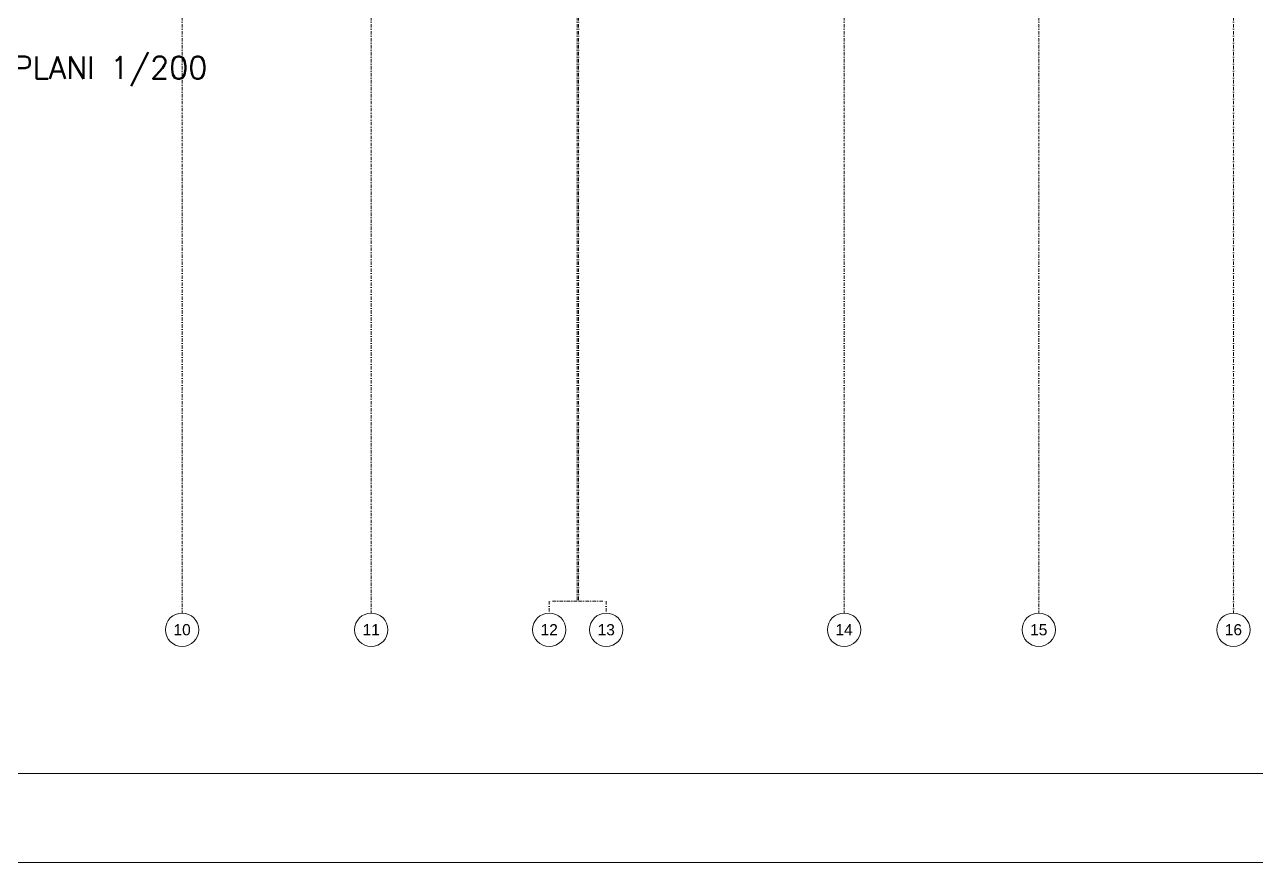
# Model space of a CAD drawing. Header units: metres. Extents: x -19121 to 152404, y -12107 to 29421.
# Drawn here: x 5534 to 9963, y -4219 to -1207 of the extents above; entities that cross this region are included whole.
import ezdxf
from ezdxf.enums import TextEntityAlignment as Align

# ---------------------------------------------------------------- set-up
doc = ezdxf.new("R2010")
doc.units = ezdxf.units.M
doc.header["$LTSCALE"] = 50
doc.header["$MEASUREMENT"] = 0
doc.linetypes.add('DASHDOT2', pattern=[0.5, 0.25, -0.125, 0, -0.125])
doc.layers.get('0').update_dxf_attribs({"color": 9, "lineweight": 5})
for name, color, linetype, lineweight in [('21', 9, 'Continuous', 5), ('24', 9, 'DASHDOT2', 5), ('40A', 9, 'Continuous', 5), ('E-YAZI', 7, 'Continuous', 30)]:
    doc.layers.add(name, color=color, linetype=linetype, lineweight=lineweight)
doc.styles.add('Arial', font='arial.ttf', dxfattribs={"height": 2.5})
doc.styles.add('E-YAZI', font='txttw.shx', dxfattribs={"height": 200})

# ---------------------------------------------------------------- blocks, each defined once
blk = doc.blocks.new('0_aks')
at = {"linetype": 'Continuous'}
blk.add_circle((0, 0), 3, dxfattribs=at)
at = {"style": 'Arial'}
blk.add_attdef('AKS', text='', height=2, dxfattribs=at).set_placement((0, 0), align=Align.MIDDLE_CENTER)
blk = doc.blocks.new('p-akslar_yeni')
at = {"layer": '24'}
for points in [[(12515, -8575), (12515, -11897.2)], [(13195, -8575), (13195, -11897.2)], [(13935, -8575), (13935, -11854.6), (13835, -11854.6), (13835, -11897.2)], [(13940, -8575), (13940, -11854.6), (14040, -11854.6), (14040, -11897.2)], [(14895, -8575), (14895, -11897.2)], [(15595, -8575), (15595, -11897.2)], [(16295, -8575), (16295, -11897.2)]]:
    blk.add_lwpolyline(points, dxfattribs=at)
at = {"layer": '21', "xscale": 20, "yscale": 20, "zscale": 20}
for p, values in [((12515, -11957.2), {'AKS': '10'}), ((13195, -11957.2), {'AKS': '11'}), ((13835, -11957.2), {'AKS': '12'}), ((14040, -11957.2), {'AKS': '13'}), ((14895, -11957.2), {'AKS': '14'}), ((15595, -11957.2), {'AKS': '15'}), ((16295, -11957.2), {'AKS': '16'})]:
    blk.add_blockref('0_aks', p, dxfattribs=at).add_auto_attribs(values)

msp = doc.modelspace()

# ---------------------------------------------------------------- linework, layer by layer
at = {"layer": '40A'}
for points in [[(18159.3, -4218.6), (-9840.7, -4218.6), (-9840.7, 12601.4), (18159.3, 12601.4)], [(18159.3, -4218.6), (-9840.7, -4218.6), (-9840.7, 12601.4), (18159.3, 12601.4)], [(-9520.7, 12281.4), (15999.5, 12281.4), (15999.5, -3898.6), (-9520.7, -3898.6)], [(-9520.7, 12281.4), (15999.5, 12281.4), (15999.5, -3898.6), (-9520.7, -3898.6)]]:
    msp.add_lwpolyline(points, close=True, dxfattribs=at)

# ---------------------------------------------------------------- block references
at = {"layer": '24'}
msp.add_blockref('p-akslar_yeni', (-6415, 8575), dxfattribs=at)

# ---------------------------------------------------------------- texts
at = {"layer": 'E-YAZI', "color": 4, "style": 'E-YAZI'}
msp.add_text('2. BODRUM KAT CO TESISAT PLANI 1/200', height=80, dxfattribs=at).set_placement((3927.7, -1401.5))

doc.saveas('drawing.dxf')
